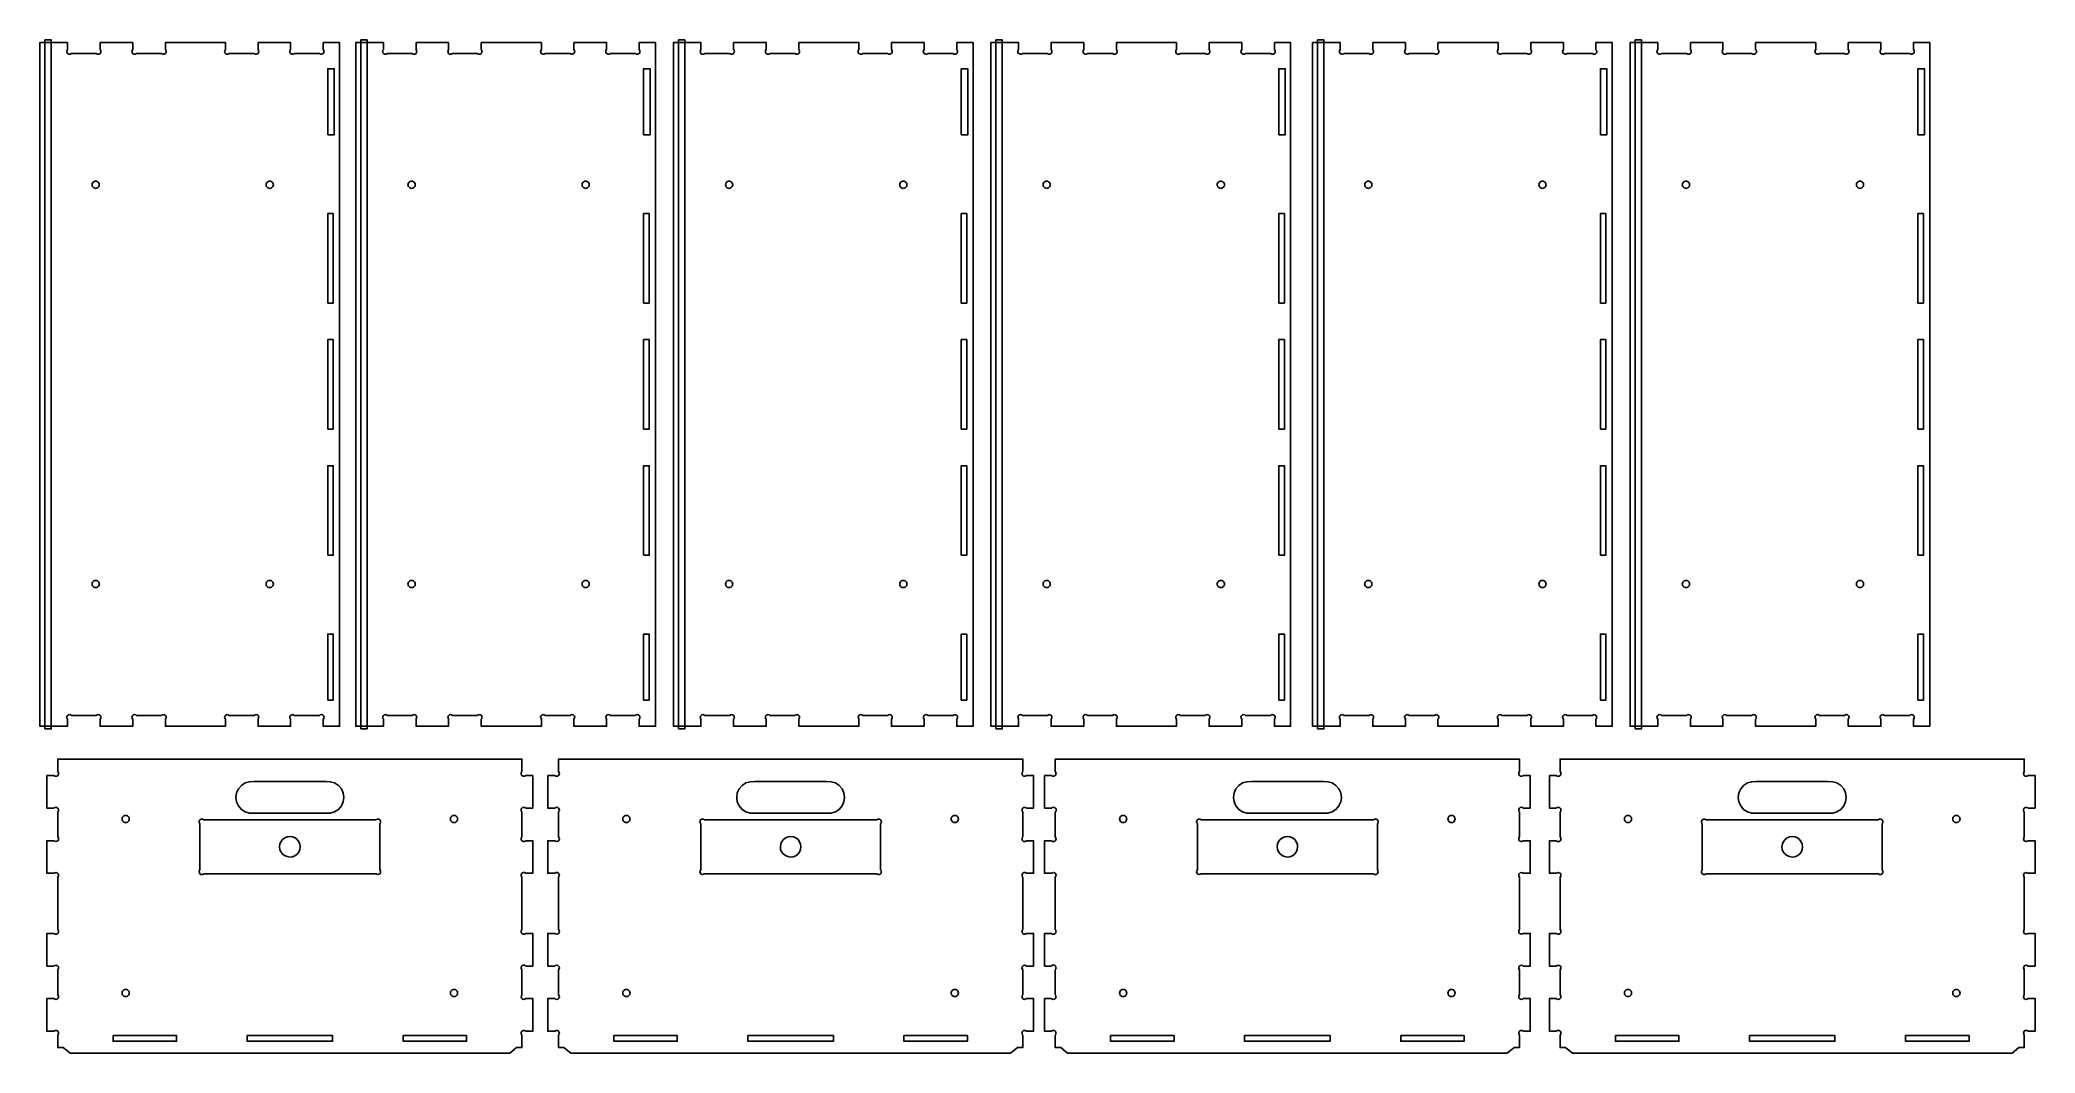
# Model space of a CAD drawing. Extents: x 62 to 2279, y 40 to 1166.
import ezdxf

# ---------------------------------------------------------------- set-up
doc = ezdxf.new("R2010")
doc.units = 0
doc.layers.add('BIG_DRAWERS', color=18, linetype='CONTINUOUS')

msp = doc.modelspace()

# ---------------------------------------------------------------- linework, layer by layer
at = {"layer": 'BIG_DRAWERS'}
for points in [[(67.1, 1163.1), (74.1, 1163.1), (92.2, 1163.1), (92.2, 1155.4, 1), (96.5, 1151.1), (124.2, 1151.1, 1), (128.5, 1155.4), (128.5, 1163.1), (164.7, 1163.1), (164.7, 1155.4, 1), (169, 1151.1), (196.7, 1151.1, 1), (201, 1155.4), (201, 1163.1), (267.8, 1163.1), (267.8, 1155.4, 1), (272, 1151.1), (299.8, 1151.1, 1), (304, 1155.4), (304, 1163.1), (340.3, 1163.1), (340.3, 1155.4, 1), (344.5, 1151.1), (372.3, 1151.1, 1), (376.5, 1155.4), (376.5, 1163.1), (394.7, 1163.1), (394.7, 403.1), (376.5, 403.1), (376.5, 410.9, 1), (372.3, 415.1), (344.5, 415.1, 1), (340.3, 410.9), (340.3, 403.1), (304, 403.1), (304, 410.9, 1), (299.8, 415.1), (272, 415.1, 1), (267.8, 410.9), (267.8, 403.1), (201, 403.1), (201, 410.9, 1), (196.7, 415.1), (169, 415.1, 1), (164.7, 410.9), (164.7, 403.1), (128.5, 403.1), (128.5, 410.9, 1), (124.2, 415.1), (96.5, 415.1, 1), (92.2, 410.9), (92.2, 403.1), (74.1, 403.1), (67.1, 403.1), (61.6, 403.1), (61.6, 1163.1)], [(418.3, 1163.1), (425.3, 1163.1), (443.4, 1163.1), (443.4, 1155.4, 1), (447.7, 1151.1), (475.4, 1151.1, 1), (479.7, 1155.4), (479.7, 1163.1), (515.9, 1163.1), (515.9, 1155.4, 1), (520.2, 1151.1), (547.9, 1151.1, 1), (552.2, 1155.4), (552.2, 1163.1), (619, 1163.1), (619, 1155.4, 1), (623.2, 1151.1), (651, 1151.1, 1), (655.2, 1155.4), (655.2, 1163.1), (691.5, 1163.1), (691.5, 1155.4, 1), (695.7, 1151.1), (723.5, 1151.1, 1), (727.7, 1155.4), (727.7, 1163.1), (745.9, 1163.1), (745.9, 403.1), (727.7, 403.1), (727.7, 410.9, 1), (723.5, 415.1), (695.7, 415.1, 1), (691.5, 410.9), (691.5, 403.1), (655.2, 403.1), (655.2, 410.9, 1), (651, 415.1), (623.2, 415.1, 1), (619, 410.9), (619, 403.1), (552.2, 403.1), (552.2, 410.9, 1), (547.9, 415.1), (520.2, 415.1, 1), (515.9, 410.9), (515.9, 403.1), (479.7, 403.1), (479.7, 410.9, 1), (475.4, 415.1), (447.7, 415.1, 1), (443.4, 410.9), (443.4, 403.1), (425.3, 403.1), (418.3, 403.1), (412.7, 403.1), (412.7, 1163.1)], [(771.3, 1163.1), (778.3, 1163.1), (796.4, 1163.1), (796.4, 1155.4, 1), (800.7, 1151.1), (828.4, 1151.1, 1), (832.7, 1155.4), (832.7, 1163.1), (868.9, 1163.1), (868.9, 1155.4, 1), (873.2, 1151.1), (900.9, 1151.1, 1), (905.2, 1155.4), (905.2, 1163.1), (972, 1163.1), (972, 1155.4, 1), (976.2, 1151.1), (1004, 1151.1, 1), (1008.2, 1155.4), (1008.2, 1163.1), (1044.5, 1163.1), (1044.5, 1155.4, 1), (1048.7, 1151.1), (1076.5, 1151.1, 1), (1080.7, 1155.4), (1080.7, 1163.1), (1098.9, 1163.1), (1098.9, 403.1), (1080.7, 403.1), (1080.7, 410.9, 1), (1076.5, 415.1), (1048.7, 415.1, 1), (1044.5, 410.9), (1044.5, 403.1), (1008.2, 403.1), (1008.2, 410.9, 1), (1004, 415.1), (976.2, 415.1, 1), (972, 410.9), (972, 403.1), (905.2, 403.1), (905.2, 410.9, 1), (900.9, 415.1), (873.2, 415.1, 1), (868.9, 410.9), (868.9, 403.1), (832.7, 403.1), (832.7, 410.9, 1), (828.4, 415.1), (800.7, 415.1, 1), (796.4, 410.9), (796.4, 403.1), (778.3, 403.1), (771.3, 403.1), (765.8, 403.1), (765.8, 1163.1)], [(1124.3, 1163.1), (1131.3, 1163.1), (1149.5, 1163.1), (1149.5, 1155.4, 1), (1153.7, 1151.1), (1181.5, 1151.1, 1), (1185.7, 1155.4), (1185.7, 1163.1), (1222, 1163.1), (1222, 1155.4, 1), (1226.2, 1151.1), (1254, 1151.1, 1), (1258.2, 1155.4), (1258.2, 1163.1), (1325, 1163.1), (1325, 1155.4, 1), (1329.3, 1151.1), (1357, 1151.1, 1), (1361.3, 1155.4), (1361.3, 1163.1), (1397.5, 1163.1), (1397.5, 1155.4, 1), (1401.8, 1151.1), (1429.5, 1151.1, 1), (1433.8, 1155.4), (1433.8, 1163.1), (1451.9, 1163.1), (1451.9, 403.1), (1433.8, 403.1), (1433.8, 410.9, 1), (1429.5, 415.1), (1401.8, 415.1, 1), (1397.5, 410.9), (1397.5, 403.1), (1361.3, 403.1), (1361.3, 410.9, 1), (1357, 415.1), (1329.3, 415.1, 1), (1325, 410.9), (1325, 403.1), (1258.2, 403.1), (1258.2, 410.9, 1), (1254, 415.1), (1226.2, 415.1, 1), (1222, 410.9), (1222, 403.1), (1185.7, 403.1), (1185.7, 410.9, 1), (1181.5, 415.1), (1153.7, 415.1, 1), (1149.5, 410.9), (1149.5, 403.1), (1131.3, 403.1), (1124.3, 403.1), (1118.8, 403.1), (1118.8, 1163.1)], [(1481.9, 1163.1), (1488.9, 1163.1), (1507, 1163.1), (1507, 1155.4, 1), (1511.2, 1151.1), (1539, 1151.1, 1), (1543.2, 1155.4), (1543.2, 1163.1), (1579.5, 1163.1), (1579.5, 1155.4, 1), (1583.7, 1151.1), (1611.5, 1151.1, 1), (1615.7, 1155.4), (1615.7, 1163.1), (1682.6, 1163.1), (1682.6, 1155.4, 1), (1686.8, 1151.1), (1714.6, 1151.1, 1), (1718.8, 1155.4), (1718.8, 1163.1), (1755.1, 1163.1), (1755.1, 1155.4, 1), (1759.3, 1151.1), (1787.1, 1151.1, 1), (1791.3, 1155.4), (1791.3, 1163.1), (1809.4, 1163.1), (1809.4, 403.1), (1791.3, 403.1), (1791.3, 410.9, 1), (1787.1, 415.1), (1759.3, 415.1, 1), (1755.1, 410.9), (1755.1, 403.1), (1718.8, 403.1), (1718.8, 410.9, 1), (1714.6, 415.1), (1686.8, 415.1, 1), (1682.6, 410.9), (1682.6, 403.1), (1615.7, 403.1), (1615.7, 410.9, 1), (1611.5, 415.1), (1583.7, 415.1, 1), (1579.5, 410.9), (1579.5, 403.1), (1543.2, 403.1), (1543.2, 410.9, 1), (1539, 415.1), (1511.2, 415.1, 1), (1507, 410.9), (1507, 403.1), (1488.9, 403.1), (1481.9, 403.1), (1476.3, 403.1), (1476.3, 1163.1)], [(1834.9, 1163.1), (1841.9, 1163.1), (1860, 1163.1), (1860, 1155.4, 1), (1864.3, 1151.1), (1892, 1151.1, 1), (1896.3, 1155.4), (1896.3, 1163.1), (1932.5, 1163.1), (1932.5, 1155.4, 1), (1936.8, 1151.1), (1964.5, 1151.1, 1), (1968.8, 1155.4), (1968.8, 1163.1), (2035.6, 1163.1), (2035.6, 1155.4, 1), (2039.8, 1151.1), (2067.6, 1151.1, 1), (2071.8, 1155.4), (2071.8, 1163.1), (2108.1, 1163.1), (2108.1, 1155.4, 1), (2112.3, 1151.1), (2140.1, 1151.1, 1), (2144.3, 1155.4), (2144.3, 1163.1), (2162.4, 1163.1), (2162.4, 403.1), (2144.3, 403.1), (2144.3, 410.9, 1), (2140.1, 415.1), (2112.3, 415.1, 1), (2108.1, 410.9), (2108.1, 403.1), (2071.8, 403.1), (2071.8, 410.9, 1), (2067.6, 415.1), (2039.8, 415.1, 1), (2035.6, 410.9), (2035.6, 403.1), (1968.8, 403.1), (1968.8, 410.9, 1), (1964.5, 415.1), (1936.8, 415.1, 1), (1932.5, 410.9), (1932.5, 403.1), (1896.3, 403.1), (1896.3, 410.9, 1), (1892, 415.1), (1864.3, 415.1, 1), (1860, 410.9), (1860, 403.1), (1841.9, 403.1), (1834.9, 403.1), (1829.3, 403.1), (1829.3, 1163.1)], [(69.4, 348.3), (77.2, 348.3, 1), (81.4, 352.6), (81.4, 366.5), (597.4, 366.5), (597.4, 352.6, 1), (601.7, 348.3), (609.4, 348.3), (609.4, 312.1), (601.7, 312.1, 1), (597.4, 307.8), (597.4, 280.1, 1), (601.7, 275.8), (609.4, 275.8), (609.4, 239.6), (601.7, 239.6, 1), (597.4, 235.3), (597.4, 177, 1), (601.7, 172.8), (609.4, 172.8), (609.4, 136.5), (601.7, 136.5, 1), (597.4, 132.3), (597.4, 104.5, 1), (601.7, 100.3), (609.4, 100.3), (609.4, 64), (601.7, 64, 1), (597.4, 59.8), (597.4, 45.9), (591.4, 45.9), (583.8, 39.7), (95.1, 39.7), (87.4, 45.9), (81.4, 45.9), (81.4, 59.8, 1), (77.2, 64), (69.4, 64), (69.4, 100.3), (77.2, 100.3, 1), (81.4, 104.5), (81.4, 132.3, 1), (77.2, 136.5), (69.4, 136.5), (69.4, 172.8), (77.2, 172.8, 1), (81.4, 177), (81.4, 235.3, 1), (77.2, 239.6), (69.4, 239.6), (69.4, 275.8), (77.2, 275.8, 1), (81.4, 280.1), (81.4, 307.8, 1), (77.2, 312.1), (69.4, 312.1)], [(626.1, 348.3), (633.9, 348.3, 1), (638.1, 352.6), (638.1, 366.5), (1154.1, 366.5), (1154.1, 352.6, 1), (1158.3, 348.3), (1166.1, 348.3), (1166.1, 312.1), (1158.3, 312.1, 1), (1154.1, 307.8), (1154.1, 280.1, 1), (1158.3, 275.8), (1166.1, 275.8), (1166.1, 239.6), (1158.3, 239.6, 1), (1154.1, 235.3), (1154.1, 177, 1), (1158.3, 172.8), (1166.1, 172.8), (1166.1, 136.5), (1158.3, 136.5, 1), (1154.1, 132.3), (1154.1, 104.5, 1), (1158.3, 100.3), (1166.1, 100.3), (1166.1, 64), (1158.3, 64, 1), (1154.1, 59.8), (1154.1, 45.9), (1148.1, 45.9), (1140.4, 39.7), (651.8, 39.7), (644.1, 45.9), (638.1, 45.9), (638.1, 59.8, 1), (633.9, 64), (626.1, 64), (626.1, 100.3), (633.9, 100.3, 1), (638.1, 104.5), (638.1, 132.3, 1), (633.9, 136.5), (626.1, 136.5), (626.1, 172.8), (633.9, 172.8, 1), (638.1, 177), (638.1, 235.3, 1), (633.9, 239.6), (626.1, 239.6), (626.1, 275.8), (633.9, 275.8, 1), (638.1, 280.1), (638.1, 307.8, 1), (633.9, 312.1), (626.1, 312.1)], [(1178.3, 348.3), (1186, 348.3, 1), (1190.3, 352.6), (1190.3, 366.5), (1706.3, 366.5), (1706.3, 352.6, 1), (1710.5, 348.3), (1718.3, 348.3), (1718.3, 312.1), (1710.5, 312.1, 1), (1706.3, 307.8), (1706.3, 280.1, 1), (1710.5, 275.8), (1718.3, 275.8), (1718.3, 239.6), (1710.5, 239.6, 1), (1706.3, 235.3), (1706.3, 177, 1), (1710.5, 172.8), (1718.3, 172.8), (1718.3, 136.5), (1710.5, 136.5, 1), (1706.3, 132.3), (1706.3, 104.5, 1), (1710.5, 100.3), (1718.3, 100.3), (1718.3, 64), (1710.5, 64, 1), (1706.3, 59.8), (1706.3, 45.9), (1700.3, 45.9), (1692.6, 39.7), (1203.9, 39.7), (1196.3, 45.9), (1190.3, 45.9), (1190.3, 59.8, 1), (1186, 64), (1178.3, 64), (1178.3, 100.3), (1186, 100.3, 1), (1190.3, 104.5), (1190.3, 132.3, 1), (1186, 136.5), (1178.3, 136.5), (1178.3, 172.8), (1186, 172.8, 1), (1190.3, 177), (1190.3, 235.3, 1), (1186, 239.6), (1178.3, 239.6), (1178.3, 275.8), (1186, 275.8, 1), (1190.3, 280.1), (1190.3, 307.8, 1), (1186, 312.1), (1178.3, 312.1)], [(1739.5, 348.3), (1747.2, 348.3, 1), (1751.5, 352.6), (1751.5, 366.5), (2267.5, 366.5), (2267.5, 352.6, 1), (2271.7, 348.3), (2279.5, 348.3), (2279.5, 312.1), (2271.7, 312.1, 1), (2267.5, 307.8), (2267.5, 280.1, 1), (2271.7, 275.8), (2279.5, 275.8), (2279.5, 239.6), (2271.7, 239.6, 1), (2267.5, 235.3), (2267.5, 177, 1), (2271.7, 172.8), (2279.5, 172.8), (2279.5, 136.5), (2271.7, 136.5, 1), (2267.5, 132.3), (2267.5, 104.5, 1), (2271.7, 100.3), (2279.5, 100.3), (2279.5, 64), (2271.7, 64, 1), (2267.5, 59.8), (2267.5, 45.9), (2261.5, 45.9), (2253.8, 39.7), (1765.1, 39.7), (1757.5, 45.9), (1751.5, 45.9), (1751.5, 59.8, 1), (1747.2, 64), (1739.5, 64), (1739.5, 100.3), (1747.2, 100.3, 1), (1751.5, 104.5), (1751.5, 132.3, 1), (1747.2, 136.5), (1739.5, 136.5), (1739.5, 172.8), (1747.2, 172.8, 1), (1751.5, 177), (1751.5, 235.3, 1), (1747.2, 239.6), (1739.5, 239.6), (1739.5, 275.8), (1747.2, 275.8, 1), (1751.5, 280.1), (1751.5, 307.8, 1), (1747.2, 312.1), (1739.5, 312.1)], [(243.7, 239.1), (435.2, 239.1, 1), (439.4, 243.3), (439.4, 294.8, 1), (435.2, 299.1), (243.7, 299.1, 1), (239.4, 294.8), (239.4, 243.3, 1)], [(800.3, 239.1), (991.9, 239.1, 1), (996.1, 243.3), (996.1, 294.8, 1), (991.9, 299.1), (800.3, 299.1, 1), (796.1, 294.8), (796.1, 243.3, 1)], [(1352.5, 239.1), (1544, 239.1, 1), (1548.3, 243.3), (1548.3, 294.8, 1), (1544, 299.1), (1352.5, 299.1, 1), (1348.3, 294.8), (1348.3, 243.3, 1)], [(1913.7, 239.1), (2105.2, 239.1, 1), (2109.5, 243.3), (2109.5, 294.8, 1), (2105.2, 299.1), (1913.7, 299.1, 1), (1909.5, 294.8), (1909.5, 243.3, 1)]]:
    msp.add_lwpolyline(points, format="xyb", close=True, dxfattribs=at)
for points in [[(67.1, 400.1), (74.1, 400.1), (74.1, 1166.1), (67.1, 1166.1)], [(418.3, 400.1), (425.3, 400.1), (425.3, 1166.1), (418.3, 1166.1)], [(771.3, 400.1), (778.3, 400.1), (778.3, 1166.1), (771.3, 1166.1)], [(1124.3, 400.1), (1131.3, 400.1), (1131.3, 1166.1), (1124.3, 1166.1)], [(1481.9, 400.1), (1488.9, 400.1), (1488.9, 1166.1), (1481.9, 1166.1)], [(1834.9, 400.1), (1841.9, 400.1), (1841.9, 1166.1), (1834.9, 1166.1)], [(381.5, 1060.6), (381.5, 1134.1), (388.7, 1134.1), (388.7, 1060.6)], [(732.7, 1060.6), (732.7, 1134.1), (739.9, 1134.1), (739.9, 1060.6)], [(1085.7, 1060.6), (1085.7, 1134.1), (1092.9, 1134.1), (1092.9, 1060.6)], [(1438.7, 1060.6), (1438.7, 1134.1), (1445.9, 1134.1), (1445.9, 1060.6)], [(1796.2, 1060.6), (1796.2, 1134.1), (1803.4, 1134.1), (1803.4, 1060.6)], [(2149.2, 1060.6), (2149.2, 1134.1), (2156.4, 1134.1), (2156.4, 1060.6)], [(122.5, 1008.9), (121.5, 1008.5), (120.7, 1007.9), (120, 1007.1), (119.6, 1006.1), (119.5, 1005.1), (119.6, 1004), (120, 1003.1), (120.7, 1002.3), (121.5, 1001.6), (122.5, 1001.2), (123.5, 1001.1), (124.5, 1001.2), (125.5, 1001.6), (126.3, 1002.3), (127, 1003.1), (127.4, 1004), (127.5, 1005.1), (127.4, 1006.1), (127, 1007.1), (126.3, 1007.9), (125.5, 1008.5), (124.5, 1008.9), (123.5, 1009.1)], [(316, 1008.9), (315.1, 1008.5), (314.2, 1007.9), (313.6, 1007.1), (313.2, 1006.1), (313.1, 1005.1), (313.2, 1004), (313.6, 1003.1), (314.2, 1002.3), (315.1, 1001.6), (316, 1001.2), (317.1, 1001.1), (318.1, 1001.2), (319.1, 1001.6), (319.9, 1002.3), (320.5, 1003.1), (320.9, 1004), (321.1, 1005.1), (320.9, 1006.1), (320.5, 1007.1), (319.9, 1007.9), (319.1, 1008.5), (318.1, 1008.9), (317.1, 1009.1)], [(473.7, 1008.9), (472.7, 1008.5), (471.9, 1007.9), (471.2, 1007.1), (470.8, 1006.1), (470.7, 1005.1), (470.8, 1004), (471.2, 1003.1), (471.9, 1002.3), (472.7, 1001.6), (473.7, 1001.2), (474.7, 1001.1), (475.7, 1001.2), (476.7, 1001.6), (477.5, 1002.3), (478.2, 1003.1), (478.6, 1004), (478.7, 1005.1), (478.6, 1006.1), (478.2, 1007.1), (477.5, 1007.9), (476.7, 1008.5), (475.7, 1008.9), (474.7, 1009.1)], [(667.2, 1008.9), (666.3, 1008.5), (665.4, 1007.9), (664.8, 1007.1), (664.4, 1006.1), (664.3, 1005.1), (664.4, 1004), (664.8, 1003.1), (665.4, 1002.3), (666.3, 1001.6), (667.2, 1001.2), (668.3, 1001.1), (669.3, 1001.2), (670.3, 1001.6), (671.1, 1002.3), (671.7, 1003.1), (672.1, 1004), (672.3, 1005.1), (672.1, 1006.1), (671.7, 1007.1), (671.1, 1007.9), (670.3, 1008.5), (669.3, 1008.9), (668.3, 1009.1)], [(826.7, 1008.9), (825.7, 1008.5), (824.9, 1007.9), (824.2, 1007.1), (823.9, 1006.1), (823.7, 1005.1), (823.9, 1004), (824.2, 1003.1), (824.9, 1002.3), (825.7, 1001.6), (826.7, 1001.2), (827.7, 1001.1), (828.7, 1001.2), (829.7, 1001.6), (830.5, 1002.3), (831.2, 1003.1), (831.6, 1004), (831.7, 1005.1), (831.6, 1006.1), (831.2, 1007.1), (830.5, 1007.9), (829.7, 1008.5), (828.7, 1008.9), (827.7, 1009.1)], [(1020.2, 1008.9), (1019.3, 1008.5), (1018.4, 1007.9), (1017.8, 1007.1), (1017.4, 1006.1), (1017.3, 1005.1), (1017.4, 1004), (1017.8, 1003.1), (1018.4, 1002.3), (1019.3, 1001.6), (1020.2, 1001.2), (1021.3, 1001.1), (1022.3, 1001.2), (1023.3, 1001.6), (1024.1, 1002.3), (1024.7, 1003.1), (1025.1, 1004), (1025.3, 1005.1), (1025.1, 1006.1), (1024.7, 1007.1), (1024.1, 1007.9), (1023.3, 1008.5), (1022.3, 1008.9), (1021.3, 1009.1)], [(1179.7, 1008.9), (1178.7, 1008.5), (1177.9, 1007.9), (1177.3, 1007.1), (1176.9, 1006.1), (1176.7, 1005.1), (1176.9, 1004), (1177.3, 1003.1), (1177.9, 1002.3), (1178.7, 1001.6), (1179.7, 1001.2), (1180.7, 1001.1), (1181.8, 1001.2), (1182.7, 1001.6), (1183.6, 1002.3), (1184.2, 1003.1), (1184.6, 1004), (1184.7, 1005.1), (1184.6, 1006.1), (1184.2, 1007.1), (1183.6, 1007.9), (1182.7, 1008.5), (1181.8, 1008.9), (1180.7, 1009.1)], [(1373.3, 1008.9), (1372.3, 1008.5), (1371.5, 1007.9), (1370.8, 1007.1), (1370.4, 1006.1), (1370.3, 1005.1), (1370.4, 1004), (1370.8, 1003.1), (1371.5, 1002.3), (1372.3, 1001.6), (1373.3, 1001.2), (1374.3, 1001.1), (1375.3, 1001.2), (1376.3, 1001.6), (1377.1, 1002.3), (1377.8, 1003.1), (1378.2, 1004), (1378.3, 1005.1), (1378.2, 1006.1), (1377.8, 1007.1), (1377.1, 1007.9), (1376.3, 1008.5), (1375.3, 1008.9), (1374.3, 1009.1)], [(1537.2, 1008.9), (1536.3, 1008.5), (1535.4, 1007.9), (1534.8, 1007.1), (1534.4, 1006.1), (1534.3, 1005.1), (1534.4, 1004), (1534.8, 1003.1), (1535.4, 1002.3), (1536.3, 1001.6), (1537.2, 1001.2), (1538.3, 1001.1), (1539.3, 1001.2), (1540.3, 1001.6), (1541.1, 1002.3), (1541.7, 1003.1), (1542.1, 1004), (1542.3, 1005.1), (1542.1, 1006.1), (1541.7, 1007.1), (1541.1, 1007.9), (1540.3, 1008.5), (1539.3, 1008.9), (1538.3, 1009.1)], [(1730.8, 1008.9), (1729.8, 1008.5), (1729, 1007.9), (1728.4, 1007.1), (1728, 1006.1), (1727.8, 1005.1), (1728, 1004), (1728.4, 1003.1), (1729, 1002.3), (1729.8, 1001.6), (1730.8, 1001.2), (1731.8, 1001.1), (1732.9, 1001.2), (1733.8, 1001.6), (1734.7, 1002.3), (1735.3, 1003.1), (1735.7, 1004), (1735.8, 1005.1), (1735.7, 1006.1), (1735.3, 1007.1), (1734.7, 1007.9), (1733.8, 1008.5), (1732.9, 1008.9), (1731.8, 1009.1)], [(1890.3, 1008.9), (1889.3, 1008.5), (1888.5, 1007.9), (1887.8, 1007.1), (1887.4, 1006.1), (1887.3, 1005.1), (1887.4, 1004), (1887.8, 1003.1), (1888.5, 1002.3), (1889.3, 1001.6), (1890.3, 1001.2), (1891.3, 1001.1), (1892.3, 1001.2), (1893.3, 1001.6), (1894.1, 1002.3), (1894.8, 1003.1), (1895.2, 1004), (1895.3, 1005.1), (1895.2, 1006.1), (1894.8, 1007.1), (1894.1, 1007.9), (1893.3, 1008.5), (1892.3, 1008.9), (1891.3, 1009.1)], [(2083.8, 1008.9), (2082.9, 1008.5), (2082, 1007.9), (2081.4, 1007.1), (2081, 1006.1), (2080.9, 1005.1), (2081, 1004), (2081.4, 1003.1), (2082, 1002.3), (2082.9, 1001.6), (2083.8, 1001.2), (2084.9, 1001.1), (2085.9, 1001.2), (2086.9, 1001.6), (2087.7, 1002.3), (2088.3, 1003.1), (2088.7, 1004), (2088.9, 1005.1), (2088.7, 1006.1), (2088.3, 1007.1), (2087.7, 1007.9), (2086.9, 1008.5), (2085.9, 1008.9), (2084.9, 1009.1)], [(381.5, 873.6), (387.7, 873.6), (387.7, 973.1), (381.5, 973.1)], [(732.7, 873.6), (738.9, 873.6), (738.9, 973.1), (732.7, 973.1)], [(1085.7, 873.6), (1091.9, 873.6), (1091.9, 973.1), (1085.7, 973.1)], [(1438.7, 873.6), (1444.9, 873.6), (1444.9, 973.1), (1438.7, 973.1)], [(1796.2, 873.6), (1802.4, 873.6), (1802.4, 973.1), (1796.2, 973.1)], [(2149.2, 873.6), (2155.4, 873.6), (2155.4, 973.1), (2149.2, 973.1)], [(381.5, 733.4), (387.7, 733.4), (387.7, 832.9), (381.5, 832.9)], [(732.7, 733.4), (738.9, 733.4), (738.9, 832.9), (732.7, 832.9)], [(1085.7, 733.4), (1091.9, 733.4), (1091.9, 832.9), (1085.7, 832.9)], [(1438.7, 733.4), (1444.9, 733.4), (1444.9, 832.9), (1438.7, 832.9)], [(1796.2, 733.4), (1802.4, 733.4), (1802.4, 832.9), (1796.2, 832.9)], [(2149.2, 733.4), (2155.4, 733.4), (2155.4, 832.9), (2149.2, 832.9)], [(381.5, 593.1), (381.5, 692.6), (387.7, 692.6), (387.7, 593.1)], [(732.7, 593.1), (732.7, 692.6), (738.9, 692.6), (738.9, 593.1)], [(1085.7, 593.1), (1085.7, 692.6), (1091.9, 692.6), (1091.9, 593.1)], [(1438.7, 593.1), (1438.7, 692.6), (1444.9, 692.6), (1444.9, 593.1)], [(1796.2, 593.1), (1796.2, 692.6), (1802.4, 692.6), (1802.4, 593.1)], [(2149.2, 593.1), (2149.2, 692.6), (2155.4, 692.6), (2155.4, 593.1)], [(124.5, 565), (123.5, 565.2), (122.5, 565), (121.5, 564.6), (120.7, 564), (120, 563.2), (119.6, 562.2), (119.5, 561.2), (119.6, 560.1), (120, 559.2), (120.7, 558.3), (121.5, 557.7), (122.5, 557.3), (123.5, 557.2), (124.5, 557.3), (125.5, 557.7), (126.3, 558.3), (127, 559.2), (127.4, 560.1), (127.5, 561.2), (127.4, 562.2), (127, 563.2), (126.3, 564), (125.5, 564.6)], [(318.1, 565), (317.1, 565.2), (316, 565), (315.1, 564.6), (314.2, 564), (313.6, 563.2), (313.2, 562.2), (313.1, 561.2), (313.2, 560.1), (313.6, 559.2), (314.2, 558.3), (315.1, 557.7), (316, 557.3), (317.1, 557.2), (318.1, 557.3), (319.1, 557.7), (319.9, 558.3), (320.5, 559.2), (320.9, 560.1), (321.1, 561.2), (320.9, 562.2), (320.5, 563.2), (319.9, 564), (319.1, 564.6)], [(475.7, 565), (474.7, 565.2), (473.7, 565), (472.7, 564.6), (471.9, 564), (471.2, 563.2), (470.8, 562.2), (470.7, 561.2), (470.8, 560.1), (471.2, 559.2), (471.9, 558.3), (472.7, 557.7), (473.7, 557.3), (474.7, 557.2), (475.7, 557.3), (476.7, 557.7), (477.5, 558.3), (478.2, 559.2), (478.6, 560.1), (478.7, 561.2), (478.6, 562.2), (478.2, 563.2), (477.5, 564), (476.7, 564.6)], [(669.3, 565), (668.3, 565.2), (667.2, 565), (666.3, 564.6), (665.4, 564), (664.8, 563.2), (664.4, 562.2), (664.3, 561.2), (664.4, 560.1), (664.8, 559.2), (665.4, 558.3), (666.3, 557.7), (667.2, 557.3), (668.3, 557.2), (669.3, 557.3), (670.3, 557.7), (671.1, 558.3), (671.7, 559.2), (672.1, 560.1), (672.3, 561.2), (672.1, 562.2), (671.7, 563.2), (671.1, 564), (670.3, 564.6)], [(828.7, 565), (827.7, 565.2), (826.7, 565), (825.7, 564.6), (824.9, 564), (824.2, 563.2), (823.9, 562.2), (823.7, 561.2), (823.9, 560.1), (824.2, 559.2), (824.9, 558.3), (825.7, 557.7), (826.7, 557.3), (827.7, 557.2), (828.7, 557.3), (829.7, 557.7), (830.5, 558.3), (831.2, 559.2), (831.6, 560.1), (831.7, 561.2), (831.6, 562.2), (831.2, 563.2), (830.5, 564), (829.7, 564.6)], [(1022.3, 565), (1021.3, 565.2), (1020.2, 565), (1019.3, 564.6), (1018.4, 564), (1017.8, 563.2), (1017.4, 562.2), (1017.3, 561.2), (1017.4, 560.1), (1017.8, 559.2), (1018.4, 558.3), (1019.3, 557.7), (1020.2, 557.3), (1021.3, 557.2), (1022.3, 557.3), (1023.3, 557.7), (1024.1, 558.3), (1024.7, 559.2), (1025.1, 560.1), (1025.3, 561.2), (1025.1, 562.2), (1024.7, 563.2), (1024.1, 564), (1023.3, 564.6)], [(1181.8, 565), (1180.7, 565.2), (1179.7, 565), (1178.7, 564.6), (1177.9, 564), (1177.3, 563.2), (1176.9, 562.2), (1176.7, 561.2), (1176.9, 560.1), (1177.3, 559.2), (1177.9, 558.3), (1178.7, 557.7), (1179.7, 557.3), (1180.7, 557.2), (1181.8, 557.3), (1182.7, 557.7), (1183.6, 558.3), (1184.2, 559.2), (1184.6, 560.1), (1184.7, 561.2), (1184.6, 562.2), (1184.2, 563.2), (1183.6, 564), (1182.7, 564.6)], [(1375.3, 565), (1374.3, 565.2), (1373.3, 565), (1372.3, 564.6), (1371.5, 564), (1370.8, 563.2), (1370.4, 562.2), (1370.3, 561.2), (1370.4, 560.1), (1370.8, 559.2), (1371.5, 558.3), (1372.3, 557.7), (1373.3, 557.3), (1374.3, 557.2), (1375.3, 557.3), (1376.3, 557.7), (1377.1, 558.3), (1377.8, 559.2), (1378.2, 560.1), (1378.3, 561.2), (1378.2, 562.2), (1377.8, 563.2), (1377.1, 564), (1376.3, 564.6)], [(1539.3, 565), (1538.3, 565.2), (1537.2, 565), (1536.3, 564.6), (1535.4, 564), (1534.8, 563.2), (1534.4, 562.2), (1534.3, 561.2), (1534.4, 560.1), (1534.8, 559.2), (1535.4, 558.3), (1536.3, 557.7), (1537.2, 557.3), (1538.3, 557.2), (1539.3, 557.3), (1540.3, 557.7), (1541.1, 558.3), (1541.7, 559.2), (1542.1, 560.1), (1542.3, 561.2), (1542.1, 562.2), (1541.7, 563.2), (1541.1, 564), (1540.3, 564.6)], [(1732.9, 565), (1731.8, 565.2), (1730.8, 565), (1729.8, 564.6), (1729, 564), (1728.4, 563.2), (1728, 562.2), (1727.8, 561.2), (1728, 560.1), (1728.4, 559.2), (1729, 558.3), (1729.8, 557.7), (1730.8, 557.3), (1731.8, 557.2), (1732.9, 557.3), (1733.8, 557.7), (1734.7, 558.3), (1735.3, 559.2), (1735.7, 560.1), (1735.8, 561.2), (1735.7, 562.2), (1735.3, 563.2), (1734.7, 564), (1733.8, 564.6)], [(1892.3, 565), (1891.3, 565.2), (1890.3, 565), (1889.3, 564.6), (1888.5, 564), (1887.8, 563.2), (1887.4, 562.2), (1887.3, 561.2), (1887.4, 560.1), (1887.8, 559.2), (1888.5, 558.3), (1889.3, 557.7), (1890.3, 557.3), (1891.3, 557.2), (1892.3, 557.3), (1893.3, 557.7), (1894.1, 558.3), (1894.8, 559.2), (1895.2, 560.1), (1895.3, 561.2), (1895.2, 562.2), (1894.8, 563.2), (1894.1, 564), (1893.3, 564.6)], [(2085.9, 565), (2084.9, 565.2), (2083.8, 565), (2082.9, 564.6), (2082, 564), (2081.4, 563.2), (2081, 562.2), (2080.9, 561.2), (2081, 560.1), (2081.4, 559.2), (2082, 558.3), (2082.9, 557.7), (2083.8, 557.3), (2084.9, 557.2), (2085.9, 557.3), (2086.9, 557.7), (2087.7, 558.3), (2088.3, 559.2), (2088.7, 560.1), (2088.9, 561.2), (2088.7, 562.2), (2088.3, 563.2), (2087.7, 564), (2086.9, 564.6)], [(381.5, 432.1), (387.7, 432.1), (387.7, 505.6), (381.5, 505.6)], [(732.7, 432.1), (738.9, 432.1), (738.9, 505.6), (732.7, 505.6)], [(1085.7, 432.1), (1091.9, 432.1), (1091.9, 505.6), (1085.7, 505.6)], [(1438.7, 432.1), (1444.9, 432.1), (1444.9, 505.6), (1438.7, 505.6)], [(1796.2, 432.1), (1802.4, 432.1), (1802.4, 505.6), (1796.2, 505.6)], [(2149.2, 432.1), (2155.4, 432.1), (2155.4, 505.6), (2149.2, 505.6)], [(282.2, 333.5), (285.5, 337.2), (289.6, 340), (294.4, 341.4), (299.4, 341.5), (379.4, 341.5), (384.4, 341.4), (389.2, 340), (393.4, 337.2), (396.7, 333.5), (398.7, 328.9), (399.4, 324), (398.7, 319), (396.7, 314.5), (393.4, 310.7), (389.2, 307.9), (384.4, 306.5), (379.4, 306.5), (299.4, 306.5), (294.4, 306.5), (289.6, 307.9), (285.5, 310.7), (282.2, 314.5), (280.1, 319), (279.4, 324), (280.1, 328.9)], [(838.9, 333.5), (842.1, 337.2), (846.3, 340), (851.1, 341.4), (856.1, 341.5), (936.1, 341.5), (941.1, 341.4), (945.9, 340), (950.1, 337.2), (953.3, 333.5), (955.4, 328.9), (956.1, 324), (955.4, 319), (953.3, 314.5), (950.1, 310.7), (945.9, 307.9), (941.1, 306.5), (936.1, 306.5), (856.1, 306.5), (851.1, 306.5), (846.3, 307.9), (842.1, 310.7), (838.9, 314.5), (836.8, 319), (836.1, 324), (836.8, 328.9)], [(1391, 333.5), (1394.3, 337.2), (1398.5, 340), (1403.3, 341.4), (1408.3, 341.5), (1488.3, 341.5), (1493.3, 341.4), (1498, 340), (1502.2, 337.2), (1505.5, 333.5), (1507.6, 328.9), (1508.3, 324), (1507.6, 319), (1505.5, 314.5), (1502.2, 310.7), (1498, 307.9), (1493.3, 306.5), (1488.3, 306.5), (1408.3, 306.5), (1403.3, 306.5), (1398.5, 307.9), (1394.3, 310.7), (1391, 314.5), (1389, 319), (1388.3, 324), (1389, 328.9)], [(1952.2, 333.5), (1955.5, 337.2), (1959.7, 340), (1964.5, 341.4), (1969.5, 341.5), (2049.5, 341.5), (2054.5, 341.4), (2059.2, 340), (2063.4, 337.2), (2066.7, 333.5), (2068.8, 328.9), (2069.5, 324), (2068.8, 319), (2066.7, 314.5), (2063.4, 310.7), (2059.2, 307.9), (2054.5, 306.5), (2049.5, 306.5), (1969.5, 306.5), (1964.5, 306.5), (1959.7, 307.9), (1955.5, 310.7), (1952.2, 314.5), (1950.2, 319), (1949.5, 324), (1950.2, 328.9)], [(160.8, 299), (160.9, 300), (160.8, 301.1), (160.4, 302), (159.8, 302.9), (158.9, 303.5), (158, 303.9), (156.9, 304), (155.9, 303.9), (154.9, 303.5), (154.1, 302.9), (153.5, 302), (153.1, 301.1), (152.9, 300), (153.1, 299), (153.5, 298), (154.1, 297.2), (154.9, 296.6), (155.9, 296.2), (156.9, 296), (158, 296.2), (158.9, 296.6), (159.8, 297.2), (160.4, 298)], [(525.8, 301.1), (525.4, 302), (524.8, 302.9), (523.9, 303.5), (523, 303.9), (521.9, 304), (520.9, 303.9), (519.9, 303.5), (519.1, 302.9), (518.5, 302), (518.1, 301.1), (517.9, 300), (518.1, 299), (518.5, 298), (519.1, 297.2), (519.9, 296.6), (520.9, 296.2), (521.9, 296), (523, 296.2), (523.9, 296.6), (524.8, 297.2), (525.4, 298), (525.8, 299), (525.9, 300)], [(717.5, 299), (717.6, 300), (717.5, 301.1), (717.1, 302), (716.4, 302.9), (715.6, 303.5), (714.6, 303.9), (713.6, 304), (712.6, 303.9), (711.6, 303.5), (710.8, 302.9), (710.1, 302), (709.7, 301.1), (709.6, 300), (709.7, 299), (710.1, 298), (710.8, 297.2), (711.6, 296.6), (712.6, 296.2), (713.6, 296), (714.6, 296.2), (715.6, 296.6), (716.4, 297.2), (717.1, 298)], [(1082.5, 301.1), (1082.1, 302), (1081.4, 302.9), (1080.6, 303.5), (1079.6, 303.9), (1078.6, 304), (1077.6, 303.9), (1076.6, 303.5), (1075.8, 302.9), (1075.1, 302), (1074.7, 301.1), (1074.6, 300), (1074.7, 299), (1075.1, 298), (1075.8, 297.2), (1076.6, 296.6), (1077.6, 296.2), (1078.6, 296), (1079.6, 296.2), (1080.6, 296.6), (1081.4, 297.2), (1082.1, 298), (1082.5, 299), (1082.6, 300)], [(1269.6, 299), (1269.8, 300), (1269.6, 301.1), (1269.2, 302), (1268.6, 302.9), (1267.8, 303.5), (1266.8, 303.9), (1265.8, 304), (1264.7, 303.9), (1263.8, 303.5), (1262.9, 302.9), (1262.3, 302), (1261.9, 301.1), (1261.8, 300), (1261.9, 299), (1262.3, 298), (1262.9, 297.2), (1263.8, 296.6), (1264.7, 296.2), (1265.8, 296), (1266.8, 296.2), (1267.8, 296.6), (1268.6, 297.2), (1269.2, 298)], [(1634.6, 301.1), (1634.2, 302), (1633.6, 302.9), (1632.8, 303.5), (1631.8, 303.9), (1630.8, 304), (1629.7, 303.9), (1628.8, 303.5), (1627.9, 302.9), (1627.3, 302), (1626.9, 301.1), (1626.8, 300), (1626.9, 299), (1627.3, 298), (1627.9, 297.2), (1628.8, 296.6), (1629.7, 296.2), (1630.8, 296), (1631.8, 296.2), (1632.8, 296.6), (1633.6, 297.2), (1634.2, 298), (1634.6, 299), (1634.8, 300)], [(1830.8, 299), (1831, 300), (1830.8, 301.1), (1830.4, 302), (1829.8, 302.9), (1829, 303.5), (1828, 303.9), (1827, 304), (1825.9, 303.9), (1825, 303.5), (1824.1, 302.9), (1823.5, 302), (1823.1, 301.1), (1823, 300), (1823.1, 299), (1823.5, 298), (1824.1, 297.2), (1825, 296.6), (1825.9, 296.2), (1827, 296), (1828, 296.2), (1829, 296.6), (1829.8, 297.2), (1830.4, 298)], [(2195.8, 301.1), (2195.4, 302), (2194.8, 302.9), (2194, 303.5), (2193, 303.9), (2192, 304), (2190.9, 303.9), (2190, 303.5), (2189.1, 302.9), (2188.5, 302), (2188.1, 301.1), (2188, 300), (2188.1, 299), (2188.5, 298), (2189.1, 297.2), (2190, 296.6), (2190.9, 296.2), (2192, 296), (2193, 296.2), (2194, 296.6), (2194.8, 297.2), (2195.4, 298), (2195.8, 299), (2196, 300)], [(331.4, 277.3), (333.8, 279.1), (336.6, 280.2), (339.6, 280.5), (342.5, 280.1), (345.3, 278.9), (347.6, 277.1), (349.4, 274.7), (350.5, 271.9), (350.9, 268.9), (350.4, 266), (349.3, 263.2), (347.4, 260.9), (345, 259.1), (342.2, 258), (339.3, 257.6), (336.3, 258.1), (333.6, 259.2), (331.2, 261.1), (329.4, 263.5), (328.3, 266.2), (328, 269.2), (328.4, 272.2), (329.6, 274.9)], [(888.1, 277.3), (890.5, 279.1), (893.3, 280.2), (896.3, 280.5), (899.2, 280.1), (902, 278.9), (904.3, 277.1), (906.1, 274.7), (907.2, 271.9), (907.5, 268.9), (907.1, 266), (905.9, 263.2), (904.1, 260.9), (901.7, 259.1), (898.9, 258), (896, 257.6), (893, 258.1), (890.3, 259.2), (887.9, 261.1), (886.1, 263.5), (885, 266.2), (884.7, 269.2), (885.1, 272.2), (886.3, 274.9)], [(1440.3, 277.3), (1442.7, 279.1), (1445.4, 280.2), (1448.4, 280.5), (1451.4, 280.1), (1454.1, 278.9), (1456.5, 277.1), (1458.2, 274.7), (1459.4, 271.9), (1459.7, 268.9), (1459.3, 266), (1458.1, 263.2), (1456.2, 260.9), (1453.9, 259.1), (1451.1, 258), (1448.1, 257.6), (1445.2, 258.1), (1442.4, 259.2), (1440.1, 261.1), (1438.3, 263.5), (1437.2, 266.2), (1436.8, 269.2), (1437.2, 272.2), (1438.4, 274.9)], [(2001.5, 277.3), (2003.9, 279.1), (2006.6, 280.2), (2009.6, 280.5), (2012.6, 280.1), (2015.3, 278.9), (2017.7, 277.1), (2019.5, 274.7), (2020.6, 271.9), (2020.9, 268.9), (2020.5, 266), (2019.3, 263.2), (2017.5, 260.9), (2015.1, 259.1), (2012.3, 258), (2009.3, 257.6), (2006.4, 258.1), (2003.6, 259.2), (2001.3, 261.1), (1999.5, 263.5), (1998.4, 266.2), (1998, 269.2), (1998.5, 272.2), (1999.6, 274.9)], [(160.8, 105.4), (160.9, 106.5), (160.8, 107.5), (160.4, 108.5), (159.8, 109.3), (158.9, 109.9), (158, 110.3), (156.9, 110.5), (155.9, 110.3), (154.9, 109.9), (154.1, 109.3), (153.5, 108.5), (153.1, 107.5), (152.9, 106.5), (153.1, 105.4), (153.5, 104.5), (154.1, 103.6), (154.9, 103), (155.9, 102.6), (156.9, 102.5), (158, 102.6), (158.9, 103), (159.8, 103.6), (160.4, 104.5)], [(525.8, 107.5), (525.4, 108.5), (524.8, 109.3), (523.9, 109.9), (523, 110.3), (521.9, 110.5), (520.9, 110.3), (519.9, 109.9), (519.1, 109.3), (518.5, 108.5), (518.1, 107.5), (517.9, 106.5), (518.1, 105.4), (518.5, 104.5), (519.1, 103.6), (519.9, 103), (520.9, 102.6), (521.9, 102.5), (523, 102.6), (523.9, 103), (524.8, 103.6), (525.4, 104.5), (525.8, 105.4), (525.9, 106.5)], [(717.5, 105.4), (717.6, 106.5), (717.5, 107.5), (717.1, 108.5), (716.4, 109.3), (715.6, 109.9), (714.6, 110.3), (713.6, 110.5), (712.6, 110.3), (711.6, 109.9), (710.8, 109.3), (710.1, 108.5), (709.7, 107.5), (709.6, 106.5), (709.7, 105.4), (710.1, 104.5), (710.8, 103.6), (711.6, 103), (712.6, 102.6), (713.6, 102.5), (714.6, 102.6), (715.6, 103), (716.4, 103.6), (717.1, 104.5)], [(1082.5, 107.5), (1082.1, 108.5), (1081.4, 109.3), (1080.6, 109.9), (1079.6, 110.3), (1078.6, 110.5), (1077.6, 110.3), (1076.6, 109.9), (1075.8, 109.3), (1075.1, 108.5), (1074.7, 107.5), (1074.6, 106.5), (1074.7, 105.4), (1075.1, 104.5), (1075.8, 103.6), (1076.6, 103), (1077.6, 102.6), (1078.6, 102.5), (1079.6, 102.6), (1080.6, 103), (1081.4, 103.6), (1082.1, 104.5), (1082.5, 105.4), (1082.6, 106.5)], [(1269.6, 105.4), (1269.8, 106.5), (1269.6, 107.5), (1269.2, 108.5), (1268.6, 109.3), (1267.8, 109.9), (1266.8, 110.3), (1265.8, 110.5), (1264.7, 110.3), (1263.8, 109.9), (1262.9, 109.3), (1262.3, 108.5), (1261.9, 107.5), (1261.8, 106.5), (1261.9, 105.4), (1262.3, 104.5), (1262.9, 103.6), (1263.8, 103), (1264.7, 102.6), (1265.8, 102.5), (1266.8, 102.6), (1267.8, 103), (1268.6, 103.6), (1269.2, 104.5)], [(1634.6, 107.5), (1634.2, 108.5), (1633.6, 109.3), (1632.8, 109.9), (1631.8, 110.3), (1630.8, 110.5), (1629.7, 110.3), (1628.8, 109.9), (1627.9, 109.3), (1627.3, 108.5), (1626.9, 107.5), (1626.8, 106.5), (1626.9, 105.4), (1627.3, 104.5), (1627.9, 103.6), (1628.8, 103), (1629.7, 102.6), (1630.8, 102.5), (1631.8, 102.6), (1632.8, 103), (1633.6, 103.6), (1634.2, 104.5), (1634.6, 105.4), (1634.8, 106.5)], [(1830.8, 105.4), (1831, 106.5), (1830.8, 107.5), (1830.4, 108.5), (1829.8, 109.3), (1829, 109.9), (1828, 110.3), (1827, 110.5), (1825.9, 110.3), (1825, 109.9), (1824.1, 109.3), (1823.5, 108.5), (1823.1, 107.5), (1823, 106.5), (1823.1, 105.4), (1823.5, 104.5), (1824.1, 103.6), (1825, 103), (1825.9, 102.6), (1827, 102.5), (1828, 102.6), (1829, 103), (1829.8, 103.6), (1830.4, 104.5)], [(2195.8, 107.5), (2195.4, 108.5), (2194.8, 109.3), (2194, 109.9), (2193, 110.3), (2192, 110.5), (2190.9, 110.3), (2190, 109.9), (2189.1, 109.3), (2188.5, 108.5), (2188.1, 107.5), (2188, 106.5), (2188.1, 105.4), (2188.5, 104.5), (2189.1, 103.6), (2190, 103), (2190.9, 102.6), (2192, 102.5), (2193, 102.6), (2194, 103), (2194.8, 103.6), (2195.4, 104.5), (2195.8, 105.4), (2196, 106.5)], [(142.9, 59.1), (142.9, 52.9), (213.4, 52.9), (213.4, 59.1)], [(291.9, 59.1), (291.9, 52.9), (386.9, 52.9), (386.9, 59.1)], [(465.4, 59.1), (535.9, 59.1), (535.9, 52.9), (465.4, 52.9)], [(699.6, 59.1), (699.6, 52.9), (770.1, 52.9), (770.1, 59.1)], [(848.6, 59.1), (848.6, 52.9), (943.6, 52.9), (943.6, 59.1)], [(1022.1, 59.1), (1092.6, 59.1), (1092.6, 52.9), (1022.1, 52.9)], [(1251.8, 59.1), (1251.8, 52.9), (1322.3, 52.9), (1322.3, 59.1)], [(1400.8, 59.1), (1400.8, 52.9), (1495.8, 52.9), (1495.8, 59.1)], [(1574.3, 59.1), (1644.8, 59.1), (1644.8, 52.9), (1574.3, 52.9)], [(1813, 59.1), (1813, 52.9), (1883.5, 52.9), (1883.5, 59.1)], [(1962, 59.1), (1962, 52.9), (2057, 52.9), (2057, 59.1)], [(2135.5, 59.1), (2206, 59.1), (2206, 52.9), (2135.5, 52.9)]]:
    msp.add_lwpolyline(points, close=True, dxfattribs=at)

doc.saveas('drawing.dxf')
